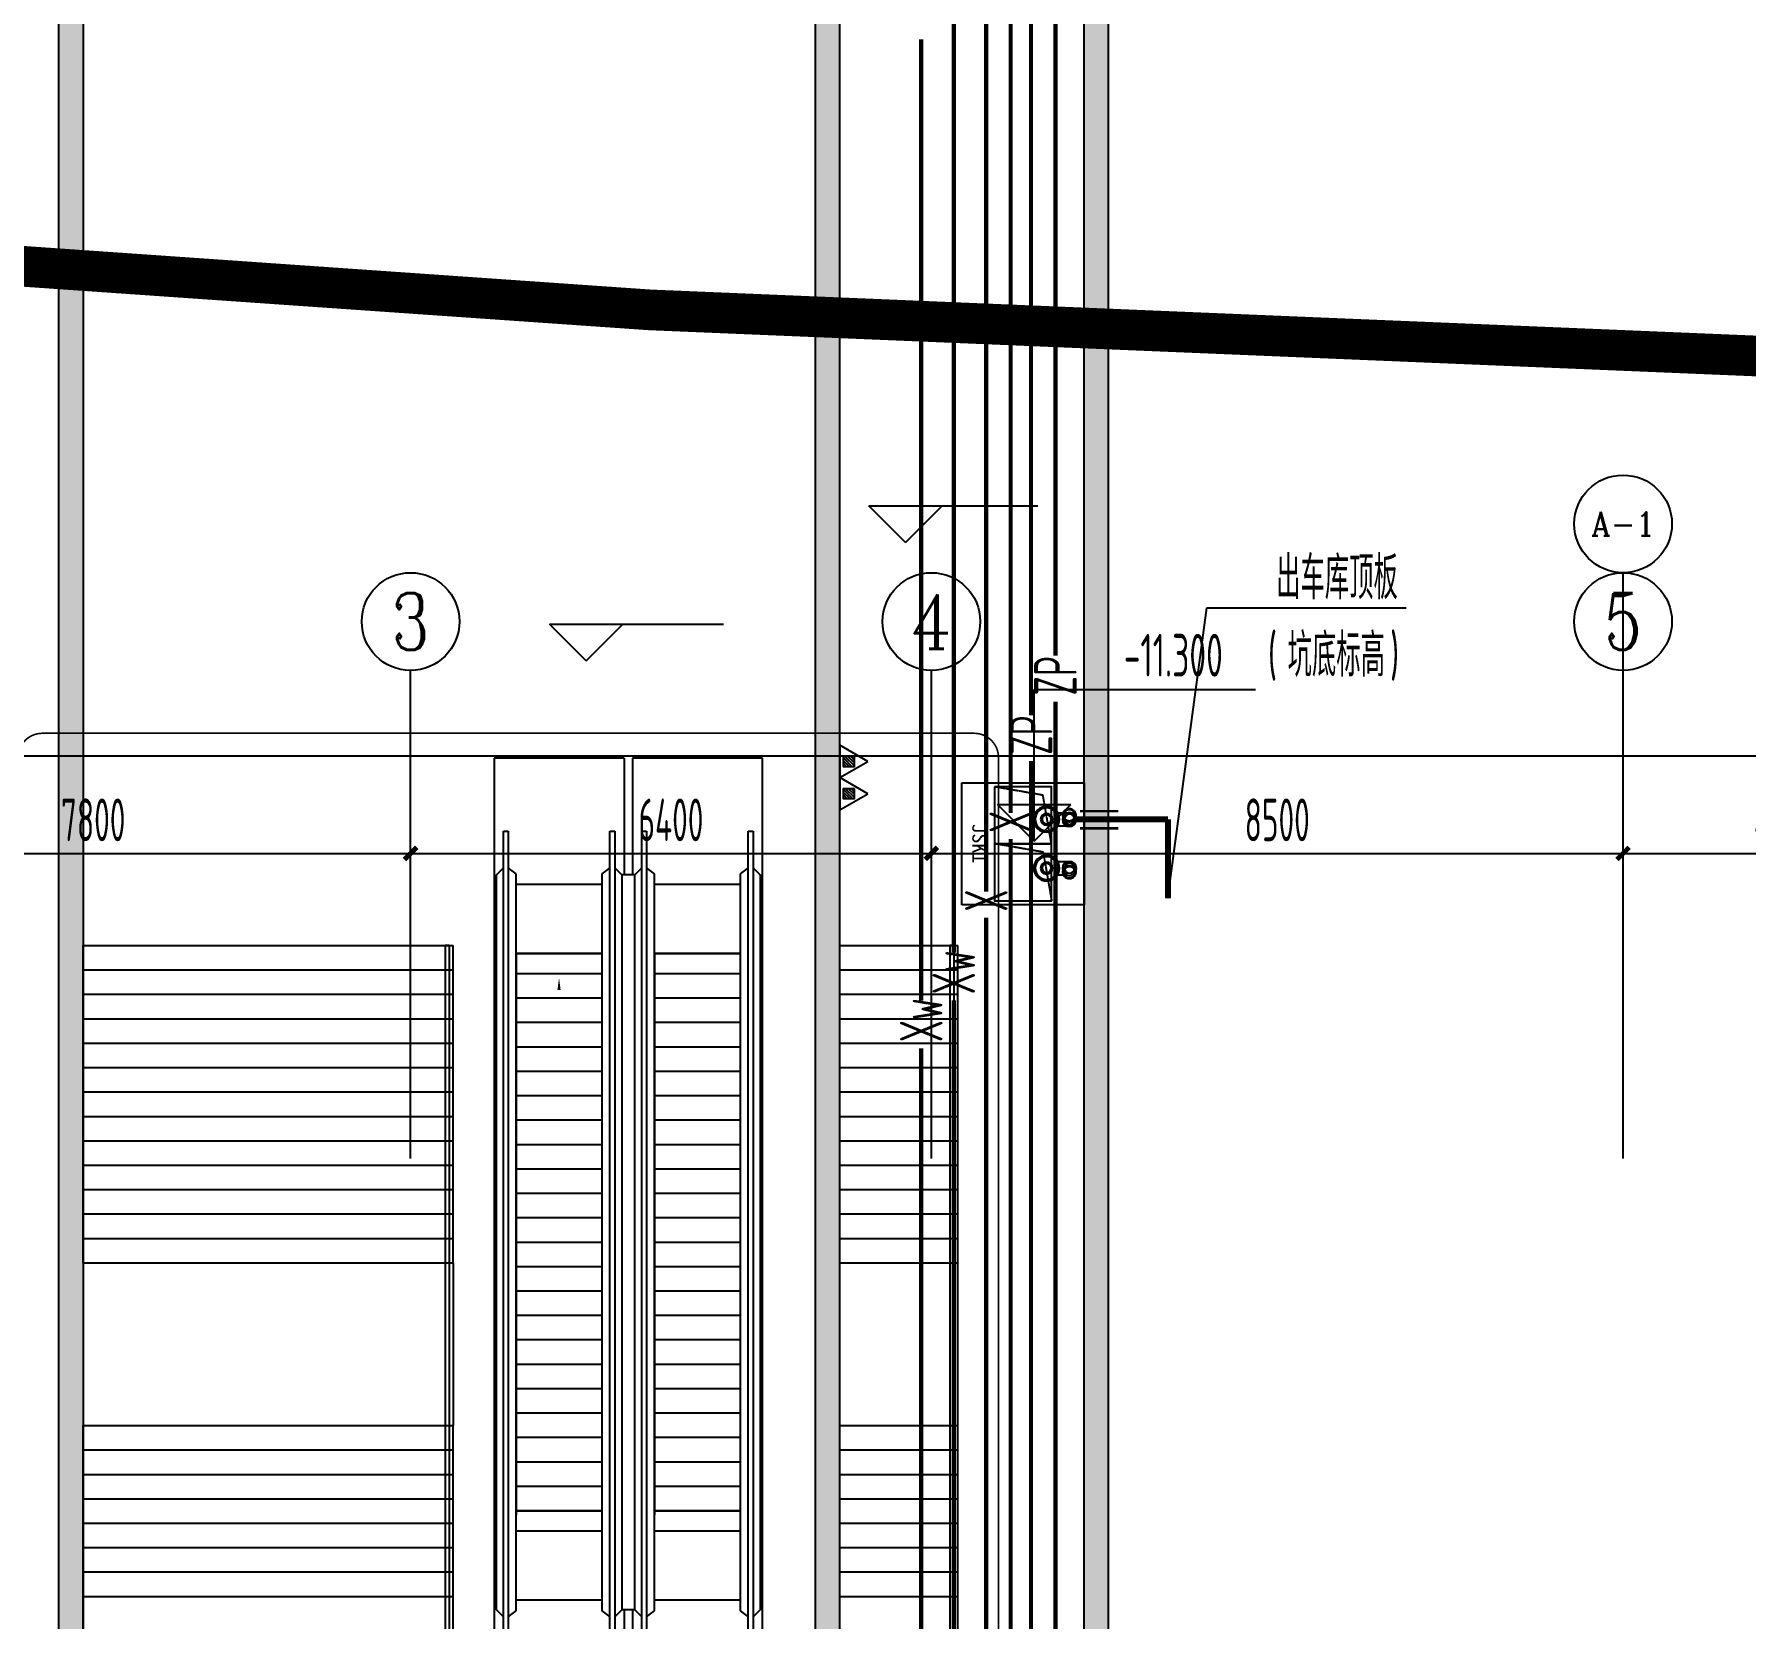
# Model space of a CAD drawing. Extents: x -2120532 to 1934524, y -1331911 to 424203.
# Drawn here: x -86733 to -65701, y -161285 to -141811 of the extents above; entities that cross this region are included whole.
import ezdxf
from ezdxf.enums import TextEntityAlignment as Align

# ---------------------------------------------------------------- set-up
doc = ezdxf.new("R2010")
doc.units = 0
doc.header["$LTSCALE"] = 10
for name, pattern in [('ACAD_ISO05W100', [34, 24, -3, 0.5, -3, 0.5, -3]), ('DASH', [0.35, 0.25, -0.1]), ('DASHEDX2', [1.5, 1, -0.5]), ('排水', [1.1, 1, -0.1])]:
    doc.linetypes.add(name, pattern=pattern)
for name, color, linetype in [('0-绿', 3, 'Continuous'), ('A-EVTR', 3, 'Continuous'), ('A-REDLINE', 1, 'ACAD_ISO05W100'), ('A-STAIR', 3, 'Continuous'), ('A-WALL', 2, 'Continuous'), ('AXIS', 3, 'Continuous'), ('AXIS_TEXT', 7, 'Continuous'), ('DIM_ELEV', 3, 'Continuous'), ('DIM_SYMB', 3, 'Continuous'), ('HANDRAIL', 3, 'Continuous'), ('PUB_HATCH', 8, 'Continuous'), ('W-DIM_给水', 3, 'Continuous'), ('W-EQUIP_灭火器', 7, 'Continuous'), ('W-PIPE-压力废', 31, 'Continuous'), ('W-PIPE-喷淋中', 6, 'Continuous'), ('W-PIPE-消防', 1, 'Continuous'), ('W-PIPE-消防中', 1, 'Continuous'), ('W-TEXT_喷淋', 7, 'Continuous'), ('W-TEXT_消防', 7, 'Continuous'), ('W-VALVE_废水', 7, 'Continuous'), ('WALL-C', 2, 'Continuous'), ('排水', 224, 'DASHEDX2'), ('索引线', 252, 'Continuous'), ('集水坑', 4, 'Continuous')]:
    doc.layers.add(name, color=color, linetype=linetype)
doc.layers.add('GPS-污水', color=2, linetype='排水', lineweight=40)
doc.layers.add('地下二层$0$A-PUB_HATCH', color=8, linetype='Continuous', lineweight=0)
doc.styles.add('8B2_02', font='tssdeng.shx', dxfattribs={"width": 0.6, "bigfont": 'TSSDCHN.shx'})
doc.styles.add('_TCH_AXIS', font='COMPLEX', dxfattribs={"bigfont": 'GBCBIG'})
doc.styles.add('COMPLEX', font='COMPLEX.shx', dxfattribs={"width": 0.65})
doc.styles.add('STANDARD_T3', font='TSSDENG.shx', dxfattribs={"width": 0.56, "bigfont": 'TSSDCHN.shx'})
doc.styles.add('黑体', font='simhei.ttf', dxfattribs={"width": 0.65})
doc.dimstyles.new('_TCH_ARCH&&150', dxfattribs={"dimtxt": 525, "dimasz": 150, "dimexe": 375, "dimexo": 450, "dimgap": 150, "dimtad": 1, "dimdec": 0, "dimzin": 0, "dimdsep": 46, "dimtxsty": 'STANDARD_T3', "dimblk": 'ARCHTICK', "dimcen": 0.09, "dimclrt": 7, "dimazin": 2, "dimtfac": 1, "dimtdec": 0, "dimtix": 1, "dimtmove": 2, "dimatfit": 3, "dimfxl": 0, "dimtolj": 1, "dimtzin": 0, "dimarcsym": 0})

# ---------------------------------------------------------------- blocks, each defined once
blk = doc.blocks.new('人防集水坑')
at = {"layer": 'GPS-污水', "color": 8, "linetype": '排水'}
for centre in [(307561, 701151), (307561, 700451)]:
    blk.add_circle(centre, 75, dxfattribs=at)
at = {"layer": '集水坑', "color": 8, "linetype": 'DASH', "ltscale": 0.5}
blk.add_lwpolyline([(306241, 700051), (306241, 701551), (307741, 701551), (307741, 700051)], close=True, dxfattribs=at)
at = {"layer": '集水坑', "color": 8, "linetype": 'Continuous', "ltscale": 0.5}
for points in [[(306641, 701501), (306641, 700801), (307341, 700801), (307341, 701501)], [(306641, 700801), (306641, 700101), (307341, 700101), (307341, 700801)]]:
    blk.add_lwpolyline(points, close=True, dxfattribs=at)
at = {"layer": '集水坑', "color": 8, "linetype": 'DASH', "ltscale": 0.5}
for points in [[(307341, 700801), (307237, 701397), (306641, 701501)], [(307347, 700101), (307243, 700697), (306647, 700801)]]:
    blk.add_lwpolyline(points, dxfattribs=at)
blk = doc.blocks.new('_AXISO')
blk.add_circle((0, 0), 0.5)
at = {"layer": 'AXIS_TEXT', "style": 'COMPLEX', "width": 1.041667}
blk.add_attdef('A', text='', height=0.56, dxfattribs=at).set_placement((-0.25, -0.28), (0.25, -0.28), align=Align.FIT)
blk = doc.blocks.new('_ArchTick')
at = {"color": 0, "linetype": 'ByBlock', "const_width": 0.4}
blk.add_lwpolyline([(-0.5, -0.5), (0.5, 0.5)], dxfattribs=at)
blk = doc.blocks.new('*D129')
at = {"layer": 'AXIS', "color": 0, "lineweight": -2, "transparency": 16777216}
for p, q in [((-95159, -155179), (-95159, -150304)), ((106241, -155179), (106241, -150304)), ((-95159, -150679), (106241, -150679))]:
    blk.add_line(p, q, dxfattribs=at)
at = {"layer": 'Defpoints', "color": 0, "transparency": 16777216}
for p in [(106241, -150679), (-95159, -155629), (106241, -155629)]:
    blk.add_point(p, dxfattribs=at)
at = {"layer": 'AXIS', "color": 0, "lineweight": -2, "transparency": 16777216, "xscale": 150, "yscale": 150, "zscale": 150, "rotation": 180}
blk.add_blockref('_ArchTick', (-95159, -150679), dxfattribs=at)
at = {"layer": 'AXIS', "color": 0, "lineweight": -2, "transparency": 16777216, "xscale": 150, "yscale": 150, "zscale": 150}
blk.add_blockref('_ArchTick', (106241, -150679), dxfattribs=at)
at = {"layer": 'AXIS', "color": 7, "transparency": 16777216, "insert": (5541, -150267), "char_height": 525, "attachment_point": 5, "style": 'STANDARD_T3'}
blk.add_mtext('\\A1;201400', dxfattribs=at)
blk = doc.blocks.new('*D191')
at = {"layer": 'AXIS', "color": 0, "lineweight": -2, "transparency": 16777216}
for p, q in [((-89909, -155179), (-89909, -151504)), ((-82109, -155179), (-82109, -151504)), ((-89909, -151879), (-82109, -151879))]:
    blk.add_line(p, q, dxfattribs=at)
at = {"layer": 'Defpoints', "color": 0, "transparency": 16777216}
for p in [(-82109, -151879), (-89909, -155629), (-82109, -155629)]:
    blk.add_point(p, dxfattribs=at)
at = {"layer": 'AXIS', "color": 0, "lineweight": -2, "transparency": 16777216, "xscale": 150, "yscale": 150, "zscale": 150, "rotation": 180}
blk.add_blockref('_ArchTick', (-89909, -151879), dxfattribs=at)
at = {"layer": 'AXIS', "color": 0, "lineweight": -2, "transparency": 16777216, "xscale": 150, "yscale": 150, "zscale": 150}
blk.add_blockref('_ArchTick', (-82109, -151879), dxfattribs=at)
at = {"layer": 'AXIS', "color": 7, "transparency": 16777216, "insert": (-86009, -151467), "char_height": 525, "attachment_point": 5, "style": 'STANDARD_T3'}
blk.add_mtext('\\A1;7800', dxfattribs=at)
blk = doc.blocks.new('*D192')
at = {"layer": 'AXIS', "color": 0, "lineweight": -2, "transparency": 16777216}
for p, q in [((-82109, -155179), (-82109, -151504)), ((-75709, -155179), (-75709, -151504)), ((-82109, -151879), (-75709, -151879))]:
    blk.add_line(p, q, dxfattribs=at)
at = {"layer": 'Defpoints', "color": 0, "transparency": 16777216}
for p in [(-75709, -151879), (-82109, -155629), (-75709, -155629)]:
    blk.add_point(p, dxfattribs=at)
at = {"layer": 'AXIS', "color": 0, "lineweight": -2, "transparency": 16777216, "xscale": 150, "yscale": 150, "zscale": 150, "rotation": 180}
blk.add_blockref('_ArchTick', (-82109, -151879), dxfattribs=at)
at = {"layer": 'AXIS', "color": 0, "lineweight": -2, "transparency": 16777216, "xscale": 150, "yscale": 150, "zscale": 150}
blk.add_blockref('_ArchTick', (-75709, -151879), dxfattribs=at)
at = {"layer": 'AXIS', "color": 7, "transparency": 16777216, "insert": (-78909, -151467), "char_height": 525, "attachment_point": 5, "style": 'STANDARD_T3'}
blk.add_mtext('\\A1;6400', dxfattribs=at)
blk = doc.blocks.new('*D193')
at = {"layer": 'AXIS', "color": 0, "lineweight": -2, "transparency": 16777216}
for p, q in [((-75709, -155179), (-75709, -151504)), ((-67209, -155179), (-67209, -151504)), ((-75709, -151879), (-67209, -151879))]:
    blk.add_line(p, q, dxfattribs=at)
at = {"layer": 'Defpoints', "color": 0, "transparency": 16777216}
for p in [(-67209, -151879), (-75709, -155629), (-67209, -155629)]:
    blk.add_point(p, dxfattribs=at)
at = {"layer": 'AXIS', "color": 0, "lineweight": -2, "transparency": 16777216, "xscale": 150, "yscale": 150, "zscale": 150, "rotation": 180}
blk.add_blockref('_ArchTick', (-75709, -151879), dxfattribs=at)
at = {"layer": 'AXIS', "color": 0, "lineweight": -2, "transparency": 16777216, "xscale": 150, "yscale": 150, "zscale": 150}
blk.add_blockref('_ArchTick', (-67209, -151879), dxfattribs=at)
at = {"layer": 'AXIS', "color": 7, "transparency": 16777216, "insert": (-71459, -151467), "char_height": 525, "attachment_point": 5, "style": 'STANDARD_T3'}
blk.add_mtext('\\A1;8500', dxfattribs=at)
blk = doc.blocks.new('*D194')
at = {"layer": 'AXIS', "color": 0, "lineweight": -2, "transparency": 16777216}
for p, q in [((-67209, -155179), (-67209, -151504)), ((-63209, -155179), (-63209, -151504)), ((-67209, -151879), (-63209, -151879))]:
    blk.add_line(p, q, dxfattribs=at)
at = {"layer": 'Defpoints', "color": 0, "transparency": 16777216}
for p in [(-63209, -151879), (-67209, -155629), (-63209, -155629)]:
    blk.add_point(p, dxfattribs=at)
at = {"layer": 'AXIS', "color": 0, "lineweight": -2, "transparency": 16777216, "xscale": 150, "yscale": 150, "zscale": 150, "rotation": 180}
blk.add_blockref('_ArchTick', (-67209, -151879), dxfattribs=at)
at = {"layer": 'AXIS', "color": 0, "lineweight": -2, "transparency": 16777216, "xscale": 150, "yscale": 150, "zscale": 150}
blk.add_blockref('_ArchTick', (-63209, -151879), dxfattribs=at)
at = {"layer": 'AXIS', "color": 7, "transparency": 16777216, "insert": (-65209, -151467), "char_height": 525, "attachment_point": 5, "style": 'STANDARD_T3'}
blk.add_mtext('\\A1;4000', dxfattribs=at)
blk = doc.blocks.new('A$C2E841D35')
at = {"color": 7, "ltscale": 100}
for p, q in [((292, 381), (181, 381)), ((292, 219), (181, 219)), ((292, -219), (181, -219)), ((292, -381), (181, -381))]:
    blk.add_line(p, q, dxfattribs=at)
for centre, radius in [((430, 300), 159), ((430, 300), 159), ((430, 300), 140), ((430, 300), 140), ((150, 297), 86.2), ((150, 297), 86.2), ((150, 300), 62), ((430, 300), 73.2), ((430, 300), 73.2), ((430, 300), 56.6), ((430, 300), 56.6), ((430, -300), 159), ((430, -300), 159), ((430, -300), 140), ((430, -300), 140), ((150, -303), 86.2), ((150, -303), 86.2), ((150, -300), 62), ((430, -300), 73.2), ((430, -300), 73.2), ((430, -300), 56.6), ((430, -300), 56.6)]:
    blk.add_circle(centre, radius, dxfattribs=at)
blk = doc.blocks.new('$TwtSys$00000546')
h = blk.add_hatch()
h.set_pattern_fill('ANSI31', color=256, scale=200, style=0)
h.set_pattern_definition([(45, (-38543.802, -6670.83), (-17.67767, 17.67767), [])])
h.paths.add_polyline_path([(-65, 174), (65, 174), (65, 44), (-65, 44)])
for points in [[(0, 344), (-198, 0), (198, 0)], [(-65, 174), (65, 174), (65, 44), (-65, 44)]]:
    blk.add_lwpolyline(points, close=True)

msp = doc.modelspace()

# ---------------------------------------------------------------- hatches: boundary and pattern name
at = {"layer": 'PUB_HATCH'}
msp.add_hatch(color=8, dxfattribs=at).paths.add_polyline_path([(-86433.4, -162210.4), (-86133.4, -162210.4), (-86133.4, -117835.4), (-86433.4, -117835.4)])
at = {"layer": '地下二层$0$A-PUB_HATCH'}
for points in [[(-77133.6, -162210.4), (-76833.6, -162210.4), (-76833.6, -122535.4), (-77133.6, -122535.4)], [(-73833.4, -162210.4), (-73533.4, -162210.4), (-73533.4, -122535.4), (-73833.4, -122835.4)]]:
    msp.add_hatch(color=8, dxfattribs=at).paths.add_polyline_path(points)

# ---------------------------------------------------------------- linework, layer by layer
at = {"const_width": 31.5}
for points in [[(-73411.2, -151360.3), (-73881.2, -151360.3), (-73881.2, -151360.3)], [(-73411.2, -151570.3), (-73881.2, -151570.3), (-73881.2, -151570.3)]]:
    msp.add_lwpolyline(points, dxfattribs=at)
at = {"layer": 'A-EVTR', "color": 8}
for p, q in [((-79483.4, -150709), (-81083.4, -150709)), ((-81083.4, -150709), (-81083.4, -162810.4)), ((-79483.4, -150709), (-79483.4, -152142.2)), ((-77783.4, -150709), (-79383.4, -150709)), ((-79383.4, -150709), (-79383.4, -152142.2)), ((-77783.4, -162810.4), (-77783.4, -150709)), ((-80968.4, -161710.4), (-80968.4, -151606.2)), ((-80968.4, -151606.2), (-80908.4, -151606.2)), ((-80908.4, -151606.2), (-80908.4, -161710.4)), ((-79658.4, -151606.2), (-79598.4, -151606.2)), ((-79658.4, -161710.4), (-79658.4, -151606.2)), ((-79598.4, -151606.2), (-79598.4, -161710.4)), ((-79268.4, -161710.4), (-79268.4, -151606.2)), ((-79268.4, -151606.2), (-79208.4, -151606.2)), ((-79208.4, -151606.2), (-79208.4, -161710.4)), ((-77958.4, -151606.2), (-77898.4, -151606.2)), ((-77958.4, -161710.4), (-77958.4, -151606.2)), ((-77898.4, -151606.2), (-77898.4, -161710.4)), ((-81054.4, -152142.2), (-80968.4, -152056.2)), ((-80809.4, -152128.9), (-80908.4, -152056.2)), ((-79658.4, -152056.2), (-79757.4, -152128.9)), ((-79598.4, -152056.2), (-79512.4, -152142.2)), ((-79354.4, -152142.2), (-79268.4, -152056.2)), ((-79109.4, -152128.9), (-79208.4, -152056.2)), ((-77958.4, -152056.2), (-78057.4, -152128.9)), ((-77898.4, -152056.2), (-77812.4, -152142.2)), ((-81054.4, -161174.4), (-81054.4, -152142.2)), ((-80809.4, -161187.7), (-80809.4, -152128.9)), ((-79757.4, -152261.7), (-80809.4, -152261.7)), ((-79757.4, -152128.9), (-79757.4, -161187.7)), ((-79354.4, -152142.2), (-79512.4, -152142.2)), ((-79512.4, -152142.2), (-79512.4, -161174.4)), ((-79354.4, -161174.4), (-79354.4, -152142.2)), ((-79109.4, -161187.7), (-79109.4, -152128.9)), ((-78057.4, -152261.7), (-79109.4, -152261.7)), ((-78057.4, -152128.9), (-78057.4, -161187.7)), ((-77812.4, -152142.2), (-77812.4, -161174.4)), ((-80809.4, -153109), (-80809.4, -160009)), ((-79757.4, -153109), (-80809.4, -153109)), ((-80809.4, -153109), (-79757.4, -153109)), ((-79757.4, -153109), (-79757.4, -160009)), ((-79109.4, -153109), (-79109.4, -160009)), ((-78057.4, -153109), (-79109.4, -153109)), ((-79109.4, -153109), (-78057.4, -153109)), ((-78057.4, -153109), (-78057.4, -160009)), ((-79757.4, -153359), (-80809.4, -153359)), ((-78057.4, -153359), (-79109.4, -153359)), ((-79757.4, -153659), (-80809.4, -153659)), ((-78057.4, -153659), (-79109.4, -153659)), ((-79757.4, -153959), (-80809.4, -153959)), ((-78057.4, -153959), (-79109.4, -153959)), ((-79757.4, -154259), (-80809.4, -154259)), ((-78057.4, -154259), (-79109.4, -154259)), ((-79757.4, -154559), (-80809.4, -154559)), ((-78057.4, -154559), (-79109.4, -154559)), ((-79757.4, -154859), (-80809.4, -154859)), ((-78057.4, -154859), (-79109.4, -154859)), ((-79757.4, -155159), (-80809.4, -155159)), ((-78057.4, -155159), (-79109.4, -155159)), ((-79757.4, -155459), (-80809.4, -155459)), ((-78057.4, -155459), (-79109.4, -155459)), ((-79757.4, -155759), (-80809.4, -155759)), ((-78057.4, -155759), (-79109.4, -155759)), ((-79757.4, -156059), (-80809.4, -156059)), ((-78057.4, -156059), (-79109.4, -156059)), ((-79757.4, -156359), (-80809.4, -156359)), ((-78057.4, -156359), (-79109.4, -156359)), ((-79757.4, -156659), (-80809.4, -156659)), ((-78057.4, -156659), (-79109.4, -156659)), ((-79757.4, -156959), (-80809.4, -156959)), ((-78057.4, -156959), (-79109.4, -156959)), ((-79757.4, -157259), (-80809.4, -157259)), ((-78057.4, -157259), (-79109.4, -157259)), ((-79757.4, -157559), (-80809.4, -157559)), ((-78057.4, -157559), (-79109.4, -157559)), ((-79757.4, -157859), (-80809.4, -157859)), ((-78057.4, -157859), (-79109.4, -157859)), ((-79757.4, -158159), (-80809.4, -158159)), ((-78057.4, -158159), (-79109.4, -158159)), ((-79757.4, -158459), (-80809.4, -158459)), ((-78057.4, -158459), (-79109.4, -158459)), ((-79757.4, -158759), (-80809.4, -158759)), ((-78057.4, -158759), (-79109.4, -158759)), ((-79757.4, -159059), (-80809.4, -159059)), ((-78057.4, -159059), (-79109.4, -159059)), ((-79757.4, -159359), (-80809.4, -159359)), ((-78057.4, -159359), (-79109.4, -159359)), ((-79757.4, -159659), (-80809.4, -159659)), ((-78057.4, -159659), (-79109.4, -159659)), ((-79757.4, -159959), (-80809.4, -159959)), ((-80809.4, -159959), (-79757.4, -159959)), ((-78057.4, -159959), (-79109.4, -159959)), ((-79109.4, -159959), (-78057.4, -159959)), ((-79757.4, -161054.9), (-80809.4, -161054.9)), ((-78057.4, -161054.9), (-79109.4, -161054.9)), ((-80968.4, -161260.4), (-81054.4, -161174.4)), ((-80908.4, -161260.4), (-80809.4, -161187.7)), ((-79757.4, -161187.7), (-79658.4, -161260.4)), ((-79512.4, -161174.4), (-79598.4, -161260.4)), ((-79354.4, -161174.4), (-79512.4, -161174.4)), ((-79483.4, -161174.4), (-79483.4, -162810.4)), ((-79383.4, -161174.4), (-79383.4, -162810.4)), ((-79268.4, -161260.4), (-79354.4, -161174.4)), ((-79208.4, -161260.4), (-79109.4, -161187.7)), ((-78057.4, -161187.7), (-77958.4, -161260.4)), ((-77812.4, -161174.4), (-77898.4, -161260.4))]:
    msp.add_line(p, q, dxfattribs=at)
for points in [[(-79757.4, -160210.4), (-80809.4, -160210.4)], [(-78057.4, -160210.4), (-79109.4, -160210.4)]]:
    msp.add_lwpolyline(points, dxfattribs=at)
at = {"layer": 'A-REDLINE', "color": 8, "const_width": 500, "flags": 128}
msp.add_lwpolyline([(-107392.3, -142842.2), (-93296.7, -144216.6), (-79168.4, -145199), (-65018.3, -145788.8), (-50857.3, -145985.4), (24722.1, -145985.4), (100301.4, -145985.4), (107771.4, -146171.5), (115222.9, -146729.4), (122637.3, -147657.7), (129996.3, -148954), (137281.7, -150615.3), (144475.2, -152637.3), (151559.1, -155015), (158515.9, -157742.6), (165328.1, -160813.2), (171979, -164219.2), (178452, -167952.3), (184731.1, -172003), (113147, -250657.3), (41562.9, -329311.5), (-30021.2, -407965.7), (-107392.3, -385638.9), (-107392.3, -264240.5)], close=True, dxfattribs=at)
at = {"layer": 'A-STAIR', "color": 8}
for p, q in [((-86133.4, -156910.4), (-86133.4, -153010.4)), ((-86133.4, -153010.4), (-81583.4, -153010.4)), ((-81583.4, -156910.4), (-81583.4, -153010.4)), ((-76833.6, -156910.4), (-76833.6, -153010.4)), ((-76833.6, -153010.4), (-75383.6, -153010.4)), ((-75383.6, -156910.4), (-75383.6, -153010.4)), ((-86133.4, -153310.4), (-81583.4, -153310.4)), ((-76833.6, -153310.4), (-75383.6, -153310.4)), ((-86133.4, -153610.4), (-81583.4, -153610.4)), ((-76833.6, -153610.4), (-75383.6, -153610.4)), ((-86133.4, -153910.4), (-81583.4, -153910.4)), ((-76833.6, -153910.4), (-75383.6, -153910.4)), ((-86133.4, -154210.4), (-81583.4, -154210.4)), ((-76833.6, -154210.4), (-75383.6, -154210.4)), ((-86133.4, -154510.4), (-81583.4, -154510.4)), ((-76833.6, -154510.4), (-75383.6, -154510.4)), ((-86133.4, -154810.4), (-81583.4, -154810.4)), ((-76833.6, -154810.4), (-75383.6, -154810.4)), ((-86133.4, -155110.4), (-81583.4, -155110.4)), ((-76833.6, -155110.4), (-75383.6, -155110.4)), ((-86133.4, -155410.4), (-81583.4, -155410.4)), ((-76833.6, -155410.4), (-75383.6, -155410.4)), ((-86133.4, -155710.4), (-81583.4, -155710.4)), ((-76833.6, -155710.4), (-75383.6, -155710.4)), ((-86133.4, -156010.4), (-81583.4, -156010.4)), ((-76833.6, -156010.4), (-75383.6, -156010.4)), ((-86133.4, -156310.4), (-81583.4, -156310.4)), ((-76833.6, -156310.4), (-75383.6, -156310.4)), ((-86133.4, -156610.4), (-81583.4, -156610.4)), ((-76833.6, -156610.4), (-75383.6, -156610.4)), ((-86133.4, -156910.4), (-81583.4, -156910.4)), ((-76833.6, -156910.4), (-75383.6, -156910.4)), ((-86133.4, -162810.4), (-86133.4, -158910.4)), ((-86133.4, -158910.4), (-81583.4, -158910.4)), ((-81583.4, -162810.4), (-81583.4, -158910.4)), ((-76833.6, -162810.4), (-76833.6, -158910.4)), ((-76833.6, -158910.4), (-75383.6, -158910.4)), ((-75383.6, -162810.4), (-75383.6, -158910.4)), ((-86133.4, -159210.4), (-81583.4, -159210.4)), ((-76833.6, -159210.4), (-75383.6, -159210.4)), ((-86133.4, -159510.4), (-81583.4, -159510.4)), ((-76833.6, -159510.4), (-75383.6, -159510.4)), ((-86133.4, -159810.4), (-81583.4, -159810.4)), ((-76833.6, -159810.4), (-75383.6, -159810.4)), ((-86133.4, -160110.4), (-81583.4, -160110.4)), ((-76833.6, -160110.4), (-75383.6, -160110.4)), ((-86133.4, -160410.4), (-81583.4, -160410.4)), ((-76833.6, -160410.4), (-75383.6, -160410.4)), ((-86133.4, -160710.4), (-81583.4, -160710.4)), ((-76833.6, -160710.4), (-75383.6, -160710.4)), ((-86133.4, -161010.4), (-81583.4, -161010.4)), ((-76833.6, -161010.4), (-75383.6, -161010.4))]:
    msp.add_line(p, q, dxfattribs=at)
for points in [[(-75383.6, -158970.4), (-75383.6, -156610.4)], [(-81583.4, -156910.4), (-81583.4, -158910.4)]]:
    msp.add_lwpolyline(points, dxfattribs=at)
at = {"layer": 'A-WALL', "color": 8}
for p, q in [((-77133.6, -162210.4), (-77133.6, -122535.4)), ((-76833.6, -162210.4), (-76833.6, -122535.4)), ((-73533.4, -162210.4), (-73533.4, -122535.4)), ((-73833.4, -162210.4), (-73833.4, -122835.4))]:
    msp.add_line(p, q, dxfattribs=at)
at = {"layer": 'AXIS', "color": 8}
for p, q in [((-67208.6, -155629.3), (-67208.6, -148429.3)), ((-82108.6, -155629.3), (-82108.6, -149629.3)), ((-75708.6, -155629.3), (-75708.6, -149629.3)), ((-67208.6, -155629.3), (-67208.6, -149629.3))]:
    msp.add_line(p, q, dxfattribs=at)
at = {"layer": 'DIM_ELEV', "color": 8}
for p, q in [((-76025.6, -148058.3), (-76475.6, -147608.3)), ((-76475.6, -147608.3), (-74399.3, -147608.3)), ((-76025.6, -148058.3), (-75575.6, -147608.3)), ((-79951.5, -149511.9), (-80401.5, -149061.9)), ((-80401.5, -149061.9), (-78262, -149061.9)), ((-79951.5, -149511.9), (-79501.5, -149061.9)), ((-74445.8, -151727.5), (-74445.8, -149863)), ((-74445.8, -149863), (-71724, -149863)), ((-74445.8, -151727.5), (-74895.8, -151277.5)), ((-74895.8, -151277.5), (-73995.8, -151277.5)), ((-74445.8, -151727.5), (-73995.8, -151277.5))]:
    msp.add_line(p, q, dxfattribs=at)
at = {"layer": 'DIM_SYMB', "color": 8}
for points in [[(-80284.4, -161710.4, 0, 0, 0), (-80284.4, -153409, 0, 40, 0), (-80284.4, -153559, 0, 0, 0)], [(-78582.4, -153409, 0, 0, 0), (-78582.4, -161710.4, 0, 40, 0), (-78582.4, -161560.4, 0, 0, 0)]]:
    msp.add_lwpolyline(points, format="xyseb", dxfattribs=at)
at = {"layer": 'HANDRAIL', "color": 8}
for p, q in [((-81683.4, -153010.4), (-81683.4, -162910.4)), ((-81633.4, -153010.4), (-81683.4, -153010.4)), ((-81633.4, -153010.4), (-81633.4, -162860.4)), ((-75483.6, -153010.4), (-75483.6, -162810.4)), ((-75433.6, -153010.4), (-75483.6, -153010.4)), ((-75433.6, -153010.4), (-75433.6, -162810.4))]:
    msp.add_line(p, q, dxfattribs=at)
at = {"layer": 'W-DIM_给水'}
for p, q in [((-72802.2, -152430.3), (-72324.1, -148860.4)), ((-72324.1, -148860.4), (-69874.9, -148860.4))]:
    msp.add_line(p, q, dxfattribs=at)
at = {"layer": 'W-PIPE-压力废', "ltscale": 1.5, "const_width": 75}
for points in [[(-72802.2, -151459.7), (-73938.4, -151459.7)], [(-72802.2, -151459.7), (-72802.2, -152430.3)]]:
    msp.add_lwpolyline(points, dxfattribs=at)
at = {"layer": 'W-PIPE-压力废'}
msp.add_circle((-74013.4, -151459.7), 75, dxfattribs=at)
at = {"layer": 'W-PIPE-喷淋中', "ltscale": 1.5, "const_width": 52.5}
for points in [[(-74184.4, -149450.4), (-74184.4, -139002.6)], [(-74484.4, -150180), (-74484.4, -139513.4)], [(-74184.4, -163822.5), (-74184.4, -150012.4)], [(-74484.4, -163075.5), (-74484.4, -150741.9)]]:
    msp.add_lwpolyline(points, dxfattribs=at)
at = {"layer": 'W-PIPE-消防', "ltscale": 1.5, "const_width": 52.5}
for points in [[(-74734.4, -151382.7), (-74734.4, -139847.7)], [(-75034.4, -152350.3), (-75034.4, -140385.7)], [(-74734.4, -164084.1), (-74734.4, -151702.3)], [(-75034.4, -164622.1), (-75034.4, -152669.9)]]:
    msp.add_lwpolyline(points, dxfattribs=at)
at = {"layer": 'W-PIPE-消防中', "color": 5, "ltscale": 1.5, "const_width": 52.5}
for points in [[(-75434, -141203.2), (-75434, -153099.7)], [(-75834, -141872.5), (-75834, -153687.1)], [(-75434, -153685.8), (-75434, -165015.9)], [(-75834, -154273.2), (-75834, -164292)]]:
    msp.add_lwpolyline(points, dxfattribs=at)
at = {"layer": 'WALL-C', "color": 8}
for p, q in [((-86433.4, -117835.4), (-86433.4, -162210.4)), ((-86133.4, -117835.4), (-86133.4, -162210.4))]:
    msp.add_line(p, q, dxfattribs=at)
at = {"layer": '排水', "color": 8, "linetype": 'DASH'}
msp.add_lwpolyline([(-76573.9, -149769.9, 0, 0, 0), (-75862, -150481.8, 160, 0, 0), (-75437.7, -150906, 0, 0, 0)], format="xyseb", dxfattribs=at)
at = {"layer": '索引线', "color": 8, "linetype": 'DASH', "const_width": 20}
msp.add_lwpolyline([(-86633.4, -150402.6), (-75183.6, -150402.6, -0.4142136), (-74883.6, -150702.6), (-74883.6, -163010.4, -0.4142136), (-75183.6, -163310.4), (-86633.4, -163310.4, -0.4142136), (-86933.4, -163010.4), (-86933.4, -150702.6, -0.4142136)], format="xyb", close=True, dxfattribs=at)

# ---------------------------------------------------------------- block references
at = {"layer": 'AXIS', "color": 8}
ref = msp.add_blockref('_AXISO', (-67208.6, -147829.3), dxfattribs=dict(at, xscale=1200, yscale=1200, zscale=1200))
ref.add_attrib('A', 'A-1', dxfattribs={"layer": 'AXIS_TEXT', "height": 294.94, "style": '_TCH_AXIS'}).set_placement((-67601.9, -147976.7), (-66815.4, -147976.7), align=Align.FIT)
ref = msp.add_blockref('_AXISO', (-82108.6, -149029.3), dxfattribs=dict(at, xscale=1200, yscale=1200, zscale=1200))
ref.add_attrib('A', '3', dxfattribs={"layer": 'AXIS_TEXT', "height": 698.9, "style": '_TCH_AXIS'}).set_placement((-82341.6, -149378.7), (-81875.6, -149378.7), align=Align.FIT)
ref = msp.add_blockref('_AXISO', (-75708.6, -149029.3), dxfattribs=dict(at, xscale=1200, yscale=1200, zscale=1200))
ref.add_attrib('A', '4', dxfattribs={"layer": 'AXIS_TEXT', "height": 668.2, "style": '_TCH_AXIS'}).set_placement((-75963.2, -149363.3), (-75454.1, -149363.3), align=Align.FIT)
ref = msp.add_blockref('_AXISO', (-67208.6, -149029.3), dxfattribs=dict(at, xscale=1200, yscale=1200, zscale=1200))
ref.add_attrib('A', '5', dxfattribs={"layer": 'AXIS_TEXT', "height": 698.9, "style": '_TCH_AXIS'}).set_placement((-67441.6, -149378.7), (-66975.6, -149378.7), align=Align.FIT)
at = {"layer": 'W-EQUIP_灭火器', "rotation": 270.0000000000076}
for p in [(-76833.6, -150748.4), (-76833.6, -151145.2)]:
    msp.add_blockref('$TwtSys$00000546', p, dxfattribs=at)
at = {"layer": 'W-VALVE_废水', "xscale": -1}
msp.add_blockref('A$C2E841D35', (-73862.9, -151759.8), dxfattribs=at)
at = {"layer": '集水坑', "color": 8, "linetype": 'Continuous'}
msp.add_blockref('人防集水坑', (-381574.4, -852561.1), dxfattribs=at)

# ---------------------------------------------------------------- texts
at = {"layer": '0-绿', "color": 8, "linetype": 'DASH', "style": '黑体'}
msp.add_text('JSK1', height=179.2, rotation=270, dxfattribs=at).set_placement((-75205.2, -151511.4, 0))
at = {"layer": 'DIM_ELEV', "color": 8, "style": '8B2_02', "width": 0.6}
for s, p in [('-11.300', (-73344, -149705.5)), ('(', (-71574, -149705.5)), ('坑底标高', (-71331.7, -149705.5)), (')', (-70071.7, -149705.5))]:
    msp.add_text(s, height=525, dxfattribs=at).set_placement(p)
at = {"layer": 'W-DIM_给水', "color": 7, "style": '8B2_02', "width": 0.6}
msp.add_text('出车库顶板', height=525, dxfattribs=at).set_placement((-71473, -148755.4))
at = {"layer": 'W-TEXT_喷淋', "style": '8B2_02', "width": 0.6}
for p in [(-73921.9, -149937.4), (-74221.9, -150666.9)]:
    msp.add_text('ZP', height=525, rotation=90, dxfattribs=at).set_placement(p)
at = {"layer": 'W-TEXT_消防', "style": '8B2_02', "width": 0.6}
for s, p in [('X', (-74471.9, -151627.3)), ('X', (-74771.9, -152594.9)), ('Xw', (-75171.5, -153610.8)), ('Xw', (-75571.5, -154198.2))]:
    msp.add_text(s, height=525, rotation=90, dxfattribs=at).set_placement(p)

# ---------------------------------------------------------------- dimensions: what is measured, and where the dimension line sits
at = {"layer": 'AXIS', "color": 8}
for p1, p2, distance, picture, middle in [((-95158.6, -155629.3), (106241.4, -155629.3), 4950, '*D129', (5541.4, -150266.8)), ((-89908.6, -155629.3), (-82108.6, -155629.3), 3750, '*D191', (-86008.6, -151466.8)), ((-82108.6, -155629.3), (-75708.6, -155629.3), 3750, '*D192', (-78908.6, -151466.8)), ((-75708.6, -155629.3), (-67208.6, -155629.3), 3750, '*D193', (-71458.6, -151466.8)), ((-67208.6, -155629.3), (-63208.6, -155629.3), 3750, '*D194', (-65208.6, -151466.8))]:
    dim = msp.add_aligned_dim(p1=p1, p2=p2, distance=distance, dimstyle='_TCH_ARCH&&150', dxfattribs=at)
    dim.commit()
    dim.dimension.update_dxf_attribs({"geometry": picture, "text_midpoint": middle})

doc.saveas('drawing.dxf')
